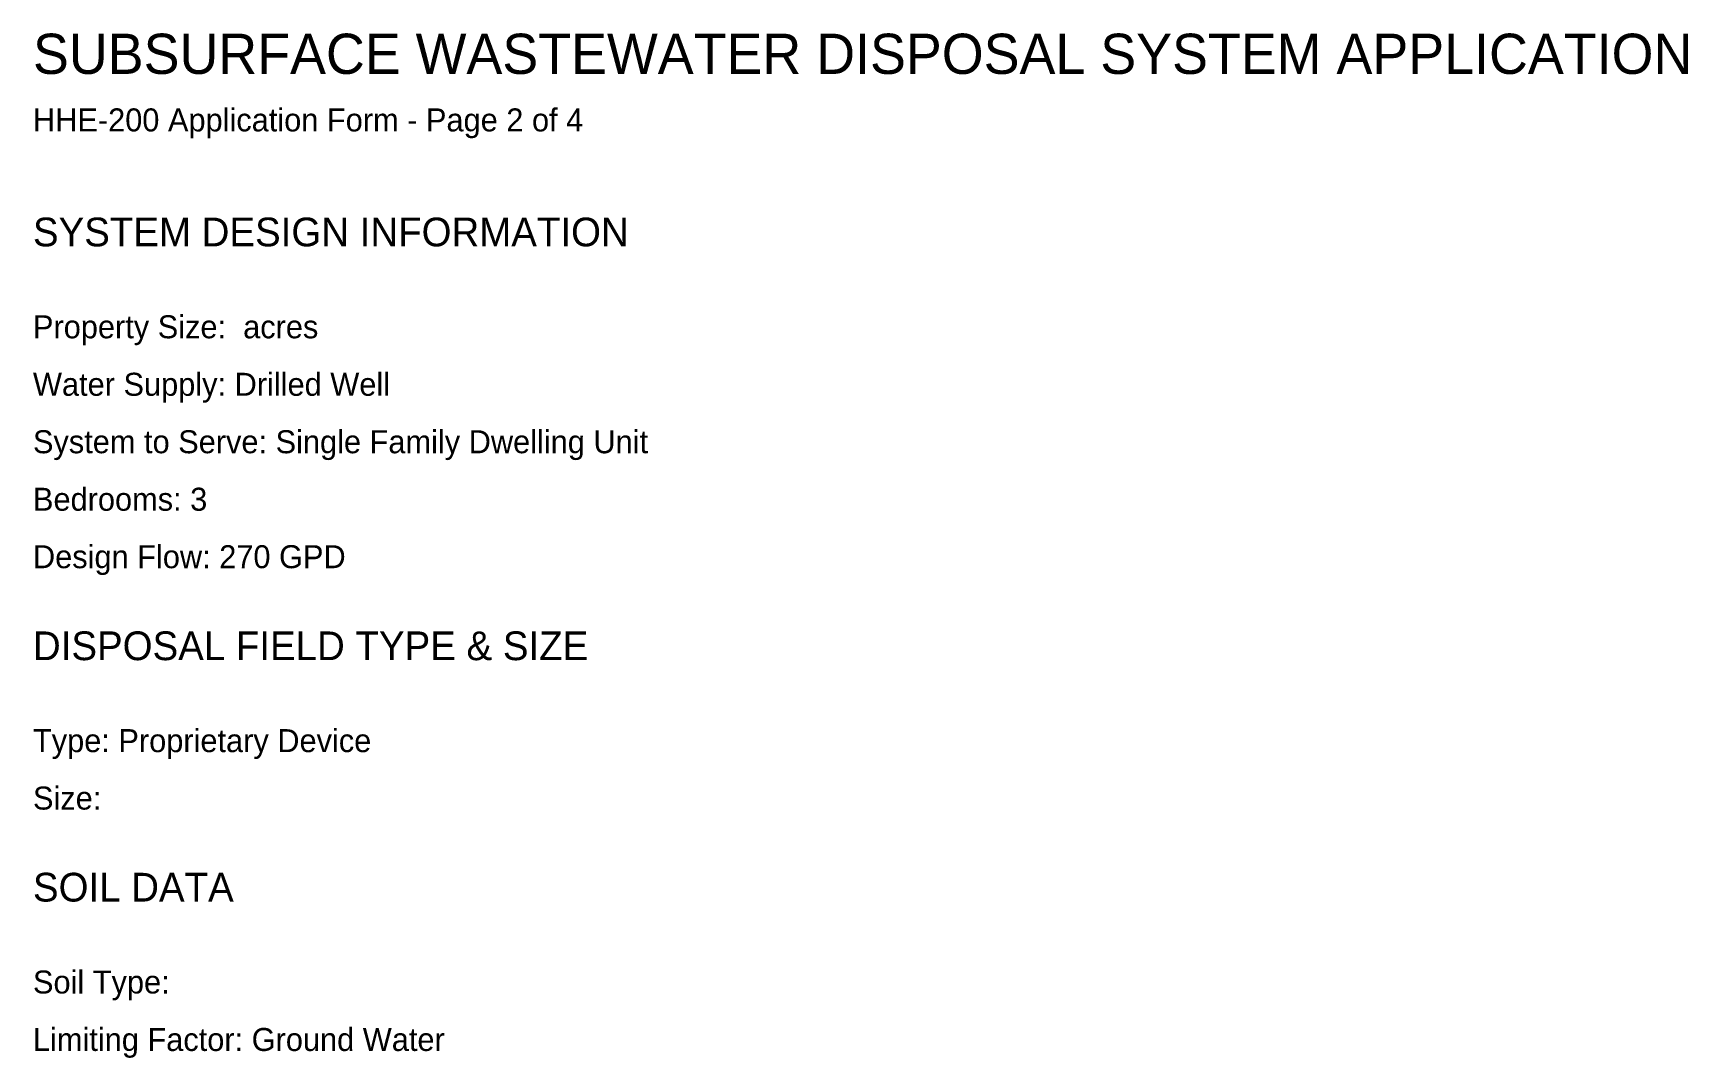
# Model space of a CAD drawing. Header units: metres. Extents: x 10 to 154, y 5 to 279.
# Drawn here: x 10 to 154, y 189.4 to 278.6 of the extents above; entities outside this region: 2.
import ezdxf

# ---------------------------------------------------------------- set-up
doc = ezdxf.new("R2010")
doc.units = ezdxf.units.M

msp = doc.modelspace()

# ---------------------------------------------------------------- texts
for s, height, p in [('SUBSURFACE WASTEWATER DISPOSAL SYSTEM APPLICATION', 3.5, (10, 275)), ('HHE-200 Application Form - Page 2 of 4', 2, (10, 270)), ('SYSTEM DESIGN INFORMATION', 2.5, (10, 260)), ('Property Size:  acres', 2, (10, 252)), ('Water Supply: Drilled Well', 2, (10, 247)), ('System to Serve: Single Family Dwelling Unit', 2, (10, 242)), ('Bedrooms: 3', 2, (10, 237)), ('Design Flow: 270 GPD', 2, (10, 232)), ('DISPOSAL FIELD TYPE & SIZE', 2.5, (10, 224)), ('Type: Proprietary Device', 2, (10, 216)), ('Size: ', 2, (10, 211)), ('SOIL DATA', 2.5, (10, 203)), ('Soil Type: ', 2, (10, 195)), ('Limiting Factor: Ground Water', 2, (10, 190)), ('SITE EVALUATOR SIGNATURE / INITIALS: ___________', 2, (10, 10)), ('SE #: 338  Date: 3/1/2026', 2, (10, 5))]:
    msp.add_text(s, height=height).set_placement(p)

doc.saveas('drawing.dxf')
